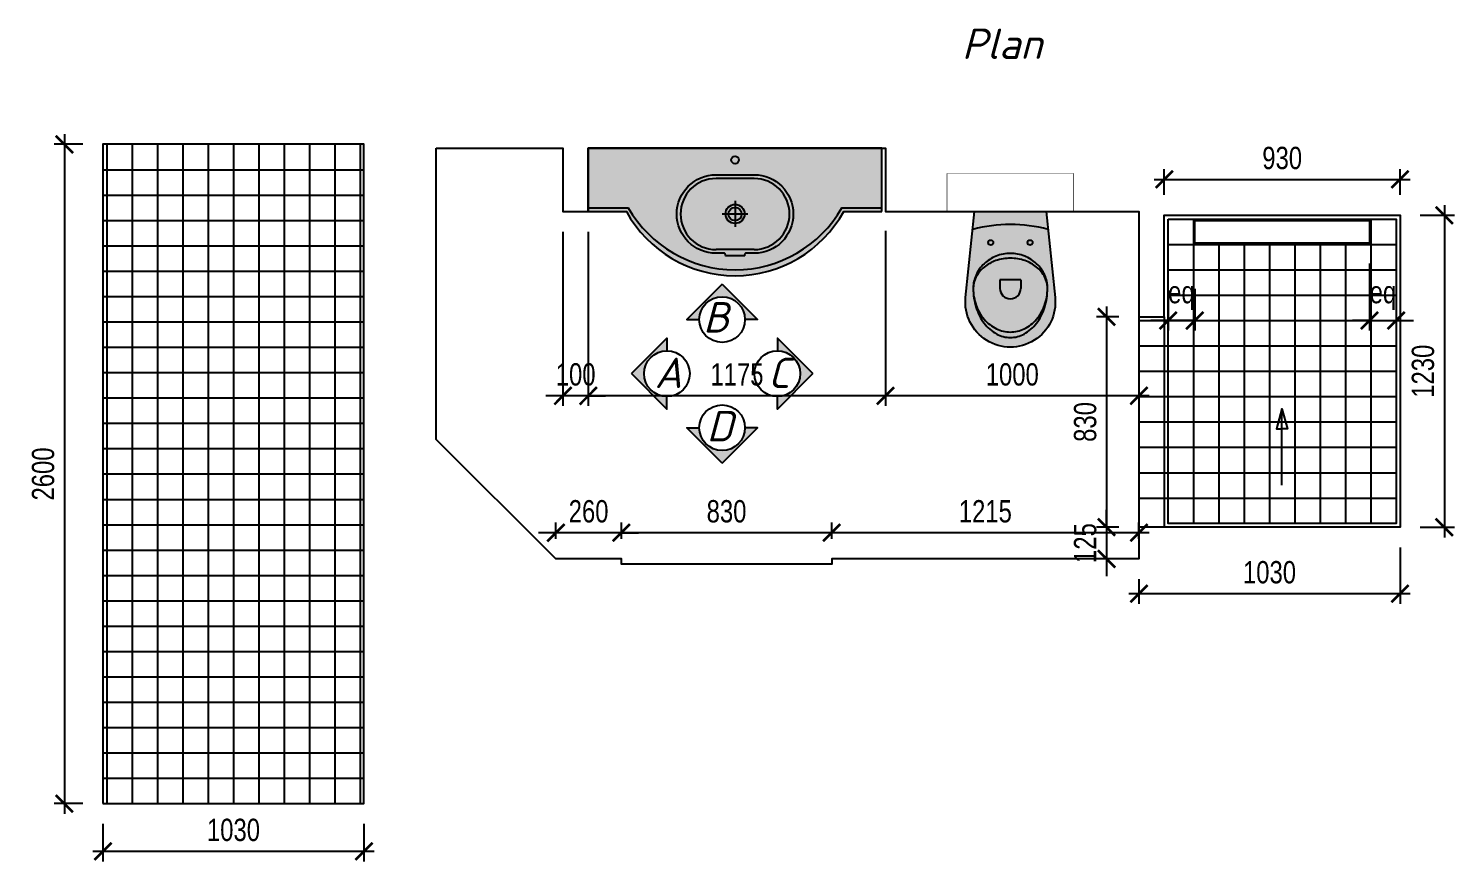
# Model space of a CAD drawing. Header units: metres. Extents: x -577923 to -19598, y 119734 to 247764.
# Drawn here: x -562295 to -556668, y 232312 to 235596 of the extents above; entities that cross this region are included whole.
import ezdxf

# ---------------------------------------------------------------- set-up
doc = ezdxf.new("R2010")
doc.units = ezdxf.units.M
for name, color, linetype in [('dim', 4, 'Continuous'), ('explication', 164, 'Continuous'), ('furniture', 34, 'Continuous'), ('k', 1, 'Continuous'), ('Sanitari', 144, 'Continuous'), ('wall', 5, 'Continuous')]:
    doc.layers.add(name, color=color, linetype=linetype)
doc.styles.add('ISO', font='isocpeui.ttf')
doc.styles.add('KOTE', font='romrust.shx', dxfattribs={"width": 0.8})
doc.dimstyles.new('scale 40', dxfattribs={"dimscale": 40, "dimtxt": 2.2, "dimasz": 1.7, "dimexe": 1, "dimexo": 2, "dimgap": 1, "dimtad": 1, "dimdec": 0, "dimzin": 9, "dimdsep": 46, "dimtxsty": 'KOTE', "dimblk": 'ARCHTICK', "dimcen": 0, "dimdle": 1, "dimclrd": 4, "dimclre": 4, "dimclrt": 3, "dimadec": 0, "dimazin": 0, "dimtfac": 0.6666666666666667, "dimtdec": 0, "dimtix": 1, "dimtmove": 2, "dimatfit": 0, "dimfxl": 1, "dimtvp": 1, "dimtolj": 1, "dimarcsym": 0})

# ---------------------------------------------------------------- blocks, each defined once
blk = doc.blocks.new('_ArchTick')
at = {"color": 0, "linetype": 'ByBlock', "const_width": 0.15}
blk.add_lwpolyline([(-0.5, -0.5), (0.5, 0.5)], dxfattribs=at)
blk = doc.blocks.new('*D861')
at = {"layer": 'Defpoints', "color": 0, "linetype": 'ByBlock', "transparency": 16777216}
for p in [(-559125.4359867505, 233608.0680131546), (-559125.4359867505, 233504.5602650983), (-557912.9359867503, 233504.5602650983)]:
    blk.add_point(p, dxfattribs=at)
at = {"layer": 'explication', "color": 4, "linetype": 'ByBlock', "lineweight": -2, "transparency": 16777216}
for p, q in [((-559125.4359867505, 233584.5602650983), (-559125.4359867505, 233648.0680131546)), ((-557912.9359867503, 233584.5602650983), (-557912.9359867503, 233648.0680131546)), ((-557872.9359867503, 233608.0680131546), (-559165.4359867505, 233608.0680131546))]:
    blk.add_line(p, q, dxfattribs=at)
at = {"layer": 'explication', "color": 4, "linetype": 'ByBlock', "lineweight": -2, "transparency": 16777216, "xscale": 68, "yscale": 68, "zscale": 68, "rotation": 180}
blk.add_blockref('_ArchTick', (-559125.4359867505, 233608.0680131546), dxfattribs=at)
at = {"layer": 'explication', "color": 4, "linetype": 'ByBlock', "lineweight": -2, "transparency": 16777216, "xscale": 68, "yscale": 68, "zscale": 68}
blk.add_blockref('_ArchTick', (-557912.9359867503, 233608.0680131546), dxfattribs=at)
at = {"layer": 'explication', "color": 3, "linetype": 'ByBlock', "transparency": 16777216, "insert": (-558519.1859867504, 233692.0680131546), "char_height": 88, "attachment_point": 5, "style": 'KOTE'}
blk.add_mtext('\\A1;1215', dxfattribs=at)
blk = doc.blocks.new('*D862')
at = {"layer": 'Defpoints', "color": 0, "linetype": 'ByBlock', "transparency": 16777216}
for p in [(-560214.0146305133, 233608.0680131546), (-560214.0146305133, 233504.5602650987), (-559955.4359867505, 233504.5602650983)]:
    blk.add_point(p, dxfattribs=at)
at = {"layer": 'explication', "color": 4, "linetype": 'ByBlock', "lineweight": -2, "transparency": 16777216}
for p, q in [((-560214.0146305133, 233584.5602650987), (-560214.0146305133, 233648.0680131546)), ((-559955.4359867505, 233584.5602650983), (-559955.4359867505, 233648.0680131546)), ((-560214.0146305133, 233608.0680131546), (-560282.0146305133, 233608.0680131546)), ((-559955.4359867505, 233608.0680131546), (-560214.0146305133, 233608.0680131546)), ((-559955.4359867505, 233608.0680131546), (-559887.4359867505, 233608.0680131546))]:
    blk.add_line(p, q, dxfattribs=at)
at = {"layer": 'explication', "color": 4, "linetype": 'ByBlock', "lineweight": -2, "transparency": 16777216, "xscale": 68, "yscale": 68, "zscale": 68}
blk.add_blockref('_ArchTick', (-560214.0146305133, 233608.0680131546), dxfattribs=at)
at = {"layer": 'explication', "color": 4, "linetype": 'ByBlock', "lineweight": -2, "transparency": 16777216, "xscale": 68, "yscale": 68, "zscale": 68, "rotation": 180}
blk.add_blockref('_ArchTick', (-559955.4359867505, 233608.0680131546), dxfattribs=at)
at = {"layer": 'explication', "color": 3, "linetype": 'ByBlock', "transparency": 16777216, "insert": (-560084.7253086319, 233692.0680131546), "char_height": 88, "attachment_point": 5, "style": 'KOTE'}
blk.add_mtext('\\A1;260', dxfattribs=at)
blk = doc.blocks.new('v1')
h = blk.add_hatch(color=254)
edge = h.paths.add_edge_path()
edge.add_line((-141.2295361775541, 0), (141.2295361775541, 0))
edge.add_line((141.2295361775541, 0), (176.545235257594, -339.1144103210827))
edge.add_arc((1.506471226232064e-12, -357.5000000000016), 177.5000000000007, -185.94540578263604, 5.945405782872172, ccw=False)
edge.add_line((-176.5452352576667, -339.1144103218103), (-141.2295361775541, 0))
at = {"color": 0}
for p, q in [((41.18985294940103, -270.0315676880418), (-41.18985294940103, -270.0315676880418)), ((-41.18985294940103, -270.0315676880418), (-41.18985294940103, -303.1903332884831)), ((41.18985294940103, -270.0315676880418), (41.18985294940103, -303.1903332884831))]:
    blk.add_line(p, q, dxfattribs=at)
blk.add_lwpolyline([(-141.2295361775541, 0), (141.2295361775541, 0), (176.545235257594, -339.1144103210827, -1.109549002513165), (-176.5452352576667, -339.1144103218103), (-141.2295361775541, 0)], format="xyb", dxfattribs=at)
for centre in [(-77.5, -122.5582073826372), (77.5, -122.5582073826372)]:
    blk.add_circle(centre, 9.947200409575089, dxfattribs=at)
for centre, radius, start, end in [((0, -614.8948798956553), 563.729073253548, 74.71238364092518, 105.2876163590748), ((0, -321.5362715695665), 155.9326406641413, 90, 111.2447868397267), ((0, -321.5362715695665), 155.9326406641413, 90, 111.2447868397267), ((0, -321.5362715695665), 155.9326406641434, 68.75521316027326, 90), ((0, -321.5362715695665), 155.9326406641434, 68.75521316027326, 90), ((-25.74962041127765, -315.4263451534061), 123.7461391524589, 128.9942446180475, 152.9049781086216), ((-8.871953586442032, -306.8303915804427), 138.4414233351832, 133.1854104519385, 156.1872793382448), ((-8.871953586442032, -306.8303915804427), 138.4414233351832, 133.1854104519385, 156.1872793382448), ((-3.486560963950978, -312.5681794092816), 146.3106458423381, 111.2447868397267, 133.1854104519385), ((-3.486560963950978, -312.5681794092816), 146.3106458423381, 111.2447868397267, 133.1854104519385), ((-10.15652318441425, -334.6861720145826), 148.5268899854906, 108.5391167752095, 128.9942446180475), ((0, -364.9720899612439), 180.4704619377249, 90, 108.5391167752095), ((0, -364.9720899612294), 180.4704619377112, 71.46088322479049, 90), ((3.486560963949159, -312.5681794092816), 146.3106458423402, 46.81458954806148, 68.75521316027326), ((3.486560963949159, -312.5681794092816), 146.3106458423402, 46.81458954806148, 68.75521316027326), ((10.15652318441971, -334.686172014568), 148.526889985479, 51.0057553819525, 71.46088322479049), ((8.871953586443851, -306.8303915804427), 138.4414233351806, 23.81272066175519, 46.81458954806148), ((8.871953586443851, -306.8303915804427), 138.4414233351806, 23.81272066175519, 46.81458954806148), ((25.74962041127583, -315.4263451534061), 123.7461391524615, 27.09502189137838, 51.0057553819525), ((-17.2364215879079, -303.1390030998737), 129.2986297871492, 156.1872793382448, 180), ((-17.2364215879079, -303.1390030998737), 129.2986297871497, 156.1872793382448, 180), ((-49.76633747674896, -303.1390030998737), 96.7687138983083, 152.9049781086216, 180), ((17.23642158790972, -303.1390030998737), 129.2986297871467, 0, 23.81272066175519), ((17.23642158790972, -303.1390030998737), 129.2986297871467, 0, 23.81272066175519), ((49.76633747674532, -303.1390030998737), 96.76871389831007, 0, 27.09502189137838), ((109.3081426942172, -303.1390030998737), 255.8431940692732, 180, 197.3785158979381), ((55.23619285209861, -303.1390030998737), 201.7712442271561, 180, 199.4203411238345), ((55.23619285209861, -303.1390030998737), 201.7712442271561, 180, 199.4203411238345), ((0, -303.1903332884831), 41.18985294940126, 180, 0), ((-109.3081426942208, -303.1390030998737), 255.8431940692776, 342.6214841020619, 0), ((-55.23619285210043, -303.1390030998737), 201.7712442271568, 340.5796588761655, 0), ((-55.23619285210043, -303.1390030998737), 201.7712442271563, 340.5796588761655, 0), ((28.22334698163286, -312.6625085217529), 173.1287758010238, 199.4203411238345, 220.4025118899), ((28.22334698163286, -312.6625085217529), 173.1287758010238, 199.4203411238345, 220.4025118899), ((55.66044385161877, -319.9290836713481), 199.6294733535757, 197.3785158979381, 217.0737690507537), ((-28.22334698163468, -312.6625085217529), 173.1287758010254, 319.5974881101, 340.5796588761655), ((-28.22334698163468, -312.6625085217529), 173.1287758010254, 319.5974881101, 340.5796588761655), ((-55.66044385162422, -319.9290836713481), 199.6294733535794, 322.9262309492463, 342.6214841020619), ((11.01245436612226, -327.3114273667597), 150.5277659131773, 220.4025118899, 244.0498485270039), ((11.01245436612226, -327.3114273667597), 150.5277659131773, 220.4025118899, 244.0498485270039), ((21.62407606023589, -345.6460996881215), 156.9698994546542, 217.0737690507537, 241.2680065637724), ((-21.62407606023407, -345.6460996881215), 156.9698994546501, 298.7319934362276, 322.9262309492463), ((-11.01245436612226, -327.3114273667597), 150.5277659131767, 295.9501514729961, 319.5974881101), ((-11.01245436612226, -327.3114273667597), 150.5277659131767, 295.9501514729961, 319.5974881101), ((0, -349.9402513975219), 125.3615618255362, 244.0498485270039, 270), ((0, -349.9402513975219), 125.3615618255362, 244.0498485270039, 270), ((0, -385.0909773136373), 111.986579920071, 241.2680065637724, 270), ((0, -349.9402513975219), 125.3615618255364, 270, 295.9501514729961), ((0, -349.9402513975219), 125.3615618255364, 270, 295.9501514729961), ((0, -385.0909773136373), 111.9865799200681, 270, 298.7319934362276)]:
    blk.add_arc(centre, radius, start, end, dxfattribs=at)
blk = doc.blocks.new('*D875')
at = {"layer": 'Defpoints', "color": 0, "linetype": 'ByBlock', "transparency": 16777216}
for p in [(-556882.9359867503, 234859.8903509886), (-556882.9359867503, 233629.8903509885), (-556708.0274577516, 233629.8903509885)]:
    blk.add_point(p, dxfattribs=at)
at = {"layer": 'explication', "color": 4, "linetype": 'ByBlock', "lineweight": -2, "transparency": 16777216}
for p, q in [((-556802.9359867503, 234859.8903509886), (-556668.0274577516, 234859.8903509886)), ((-556708.0274577516, 234899.8903509886), (-556708.0274577516, 233589.8903509885)), ((-556802.9359867503, 233629.8903509885), (-556668.0274577516, 233629.8903509885))]:
    blk.add_line(p, q, dxfattribs=at)
at = {"layer": 'explication', "color": 4, "linetype": 'ByBlock', "lineweight": -2, "transparency": 16777216, "xscale": 68, "yscale": 68, "zscale": 68}
for p, rotation in [((-556708.0274577516, 234859.8903509886), 90), ((-556708.0274577516, 233629.8903509885), 270)]:
    blk.add_blockref('_ArchTick', p, dxfattribs=dict(at, rotation=rotation))
at = {"layer": 'explication', "color": 3, "linetype": 'ByBlock', "transparency": 16777216, "insert": (-556792.0274577516, 234244.8903509885), "char_height": 88, "attachment_point": 5, "rotation": 90, "style": 'KOTE'}
blk.add_mtext('\\A1;1230', dxfattribs=at)
blk = doc.blocks.new('*D876')
at = {"layer": 'Defpoints', "color": 0, "linetype": 'ByBlock', "transparency": 16777216}
for p in [(-556882.9359867503, 235001.3178940817), (-557812.9359867503, 234859.8903509886), (-556882.9359867503, 234859.8903509886)]:
    blk.add_point(p, dxfattribs=at)
at = {"layer": 'explication', "color": 4, "linetype": 'ByBlock', "lineweight": -2, "transparency": 16777216}
for p, q in [((-557812.9359867503, 234939.8903509886), (-557812.9359867503, 235041.3178940817)), ((-556882.9359867503, 234939.8903509886), (-556882.9359867503, 235041.3178940817)), ((-557852.9359867503, 235001.3178940817), (-556842.9359867503, 235001.3178940817))]:
    blk.add_line(p, q, dxfattribs=at)
at = {"layer": 'explication', "color": 4, "linetype": 'ByBlock', "lineweight": -2, "transparency": 16777216, "xscale": 68, "yscale": 68, "zscale": 68, "rotation": 180}
blk.add_blockref('_ArchTick', (-557812.9359867503, 235001.3178940817), dxfattribs=at)
at = {"layer": 'explication', "color": 4, "linetype": 'ByBlock', "lineweight": -2, "transparency": 16777216, "xscale": 68, "yscale": 68, "zscale": 68}
blk.add_blockref('_ArchTick', (-556882.9359867503, 235001.3178940817), dxfattribs=at)
at = {"layer": 'explication', "color": 3, "linetype": 'ByBlock', "transparency": 16777216, "insert": (-557347.9359867503, 235085.3178940817), "char_height": 88, "attachment_point": 5, "style": 'KOTE'}
blk.add_mtext('\\A1;930', dxfattribs=at)
blk = doc.blocks.new('*D877')
at = {"layer": 'Defpoints', "color": 0, "linetype": 'ByBlock', "transparency": 16777216}
for p in [(-556882.9359867503, 233629.8903509885), (-557912.9359852691, 233504.5602650983), (-556882.9359867503, 233367.7646491312)]:
    blk.add_point(p, dxfattribs=at)
at = {"layer": 'explication', "color": 4, "linetype": 'ByBlock', "lineweight": -2, "transparency": 16777216}
for p, q in [((-556882.9359867503, 233549.8903509885), (-556882.9359867503, 233327.7646491312)), ((-557912.9359852691, 233424.5602650983), (-557912.9359852691, 233327.7646491312)), ((-557952.9359852691, 233367.7646491312), (-556842.9359867503, 233367.7646491312))]:
    blk.add_line(p, q, dxfattribs=at)
at = {"layer": 'explication', "color": 4, "linetype": 'ByBlock', "lineweight": -2, "transparency": 16777216, "xscale": 68, "yscale": 68, "zscale": 68, "rotation": 180}
blk.add_blockref('_ArchTick', (-557912.9359852691, 233367.7646491312), dxfattribs=at)
at = {"layer": 'explication', "color": 4, "linetype": 'ByBlock', "lineweight": -2, "transparency": 16777216, "xscale": 68, "yscale": 68, "zscale": 68}
blk.add_blockref('_ArchTick', (-556882.9359867503, 233367.7646491312), dxfattribs=at)
at = {"layer": 'explication', "color": 3, "linetype": 'ByBlock', "transparency": 16777216, "insert": (-557397.9359860097, 233451.7646491312), "char_height": 88, "attachment_point": 5, "style": 'KOTE'}
blk.add_mtext('\\A1;1030', dxfattribs=at)
blk = doc.blocks.new('*D878')
at = {"layer": 'Defpoints', "color": 0, "linetype": 'ByBlock', "transparency": 16777216}
for p in [(-558912.9359867501, 234878.8960561381), (-557912.9359852691, 234874.8768182524), (-558912.9359867501, 234147.8795732065)]:
    blk.add_point(p, dxfattribs=at)
at = {"layer": 'explication', "color": 4, "linetype": 'ByBlock', "lineweight": -2, "transparency": 16777216}
for p, q in [((-558912.9359867501, 234798.8960561381), (-558912.9359867501, 234107.8795732065)), ((-557912.9359852691, 234794.8768182524), (-557912.9359852691, 234107.8795732065)), ((-557872.9359852691, 234147.8795732065), (-558952.9359867501, 234147.8795732065))]:
    blk.add_line(p, q, dxfattribs=at)
at = {"layer": 'explication', "color": 4, "linetype": 'ByBlock', "lineweight": -2, "transparency": 16777216, "xscale": 68, "yscale": 68, "zscale": 68, "rotation": 180}
blk.add_blockref('_ArchTick', (-558912.9359867501, 234147.8795732065), dxfattribs=at)
at = {"layer": 'explication', "color": 4, "linetype": 'ByBlock', "lineweight": -2, "transparency": 16777216, "xscale": 68, "yscale": 68, "zscale": 68}
blk.add_blockref('_ArchTick', (-557912.9359852691, 234147.8795732065), dxfattribs=at)
at = {"layer": 'explication', "color": 3, "linetype": 'ByBlock', "transparency": 16777216, "insert": (-558412.9359860097, 234231.8795732065), "char_height": 88, "attachment_point": 5, "style": 'KOTE'}
blk.add_mtext('\\A1;1000', dxfattribs=at)
blk = doc.blocks.new('*D879')
at = {"layer": 'Defpoints', "color": 0, "linetype": 'ByBlock', "transparency": 16777216}
for p in [(-560085.7660726403, 234874.8903509886), (-558912.9359867501, 234874.890350988), (-560085.7660726403, 234147.8931059435)]:
    blk.add_point(p, dxfattribs=at)
at = {"layer": 'explication', "color": 4, "linetype": 'ByBlock', "lineweight": -2, "transparency": 16777216}
for p, q in [((-560085.7660726403, 234794.8903509886), (-560085.7660726403, 234107.8931059435)), ((-558912.9359867501, 234794.890350988), (-558912.9359867501, 234107.8931059435)), ((-558872.9359867501, 234147.8931059435), (-560125.7660726403, 234147.8931059435))]:
    blk.add_line(p, q, dxfattribs=at)
at = {"layer": 'explication', "color": 4, "linetype": 'ByBlock', "lineweight": -2, "transparency": 16777216, "xscale": 68, "yscale": 68, "zscale": 68, "rotation": 180}
blk.add_blockref('_ArchTick', (-560085.7660726403, 234147.8931059435), dxfattribs=at)
at = {"layer": 'explication', "color": 4, "linetype": 'ByBlock', "lineweight": -2, "transparency": 16777216, "xscale": 68, "yscale": 68, "zscale": 68}
blk.add_blockref('_ArchTick', (-558912.9359867501, 234147.8931059435), dxfattribs=at)
at = {"layer": 'explication', "color": 3, "linetype": 'ByBlock', "transparency": 16777216, "insert": (-559499.3510296952, 234231.8931059435), "char_height": 88, "attachment_point": 5, "style": 'KOTE'}
blk.add_mtext('\\A1;1175', dxfattribs=at)
blk = doc.blocks.new('*D880')
at = {"layer": 'Defpoints', "color": 0, "linetype": 'ByBlock', "transparency": 16777216}
for p in [(-560185.7660726404, 234874.8903509886), (-560085.7660726403, 234874.8903509886), (-560185.7660726404, 234147.8795732065)]:
    blk.add_point(p, dxfattribs=at)
at = {"layer": 'explication', "color": 4, "linetype": 'ByBlock', "lineweight": -2, "transparency": 16777216}
for p, q in [((-560185.7660726404, 234794.8903509886), (-560185.7660726404, 234107.8795732065)), ((-560085.7660726403, 234794.8903509886), (-560085.7660726403, 234107.8795732065)), ((-560185.7660726404, 234147.8795732065), (-560253.7660726404, 234147.8795732065)), ((-560085.7660726403, 234147.8795732065), (-560185.7660726404, 234147.8795732065)), ((-560085.7660726403, 234147.8795732065), (-560017.7660726403, 234147.8795732065))]:
    blk.add_line(p, q, dxfattribs=at)
at = {"layer": 'explication', "color": 4, "linetype": 'ByBlock', "lineweight": -2, "transparency": 16777216, "xscale": 68, "yscale": 68, "zscale": 68}
blk.add_blockref('_ArchTick', (-560185.7660726404, 234147.8795732065), dxfattribs=at)
at = {"layer": 'explication', "color": 4, "linetype": 'ByBlock', "lineweight": -2, "transparency": 16777216, "xscale": 68, "yscale": 68, "zscale": 68, "rotation": 180}
blk.add_blockref('_ArchTick', (-560085.7660726403, 234147.8795732065), dxfattribs=at)
at = {"layer": 'explication', "color": 3, "linetype": 'ByBlock', "transparency": 16777216, "insert": (-560135.7660726404, 234231.8795732065), "char_height": 88, "attachment_point": 5, "style": 'KOTE'}
blk.add_mtext('\\A1;100', dxfattribs=at)
blk = doc.blocks.new('*D881')
at = {"layer": 'Defpoints', "color": 0, "linetype": 'ByBlock', "transparency": 16777216}
for p in [(-557912.9359852691, 233629.9025211906), (-558040.9886475303, 233504.5602650983), (-557912.9359867503, 233504.5602650983)]:
    blk.add_point(p, dxfattribs=at)
at = {"layer": 'explication', "color": 4, "linetype": 'ByBlock', "lineweight": -2, "transparency": 16777216}
for p, q in [((-558040.9886475303, 233629.9025211906), (-558040.9886475303, 233697.9025211906)), ((-557992.9359852691, 233629.9025211906), (-558080.9886475303, 233629.9025211906)), ((-558040.9886475303, 233629.9025211906), (-558040.9886475303, 233504.5602650983)), ((-557992.9359867503, 233504.5602650983), (-558080.9886475303, 233504.5602650983)), ((-558040.9886475303, 233504.5602650983), (-558040.9886475303, 233436.5602650983))]:
    blk.add_line(p, q, dxfattribs=at)
at = {"layer": 'explication', "color": 4, "linetype": 'ByBlock', "lineweight": -2, "transparency": 16777216, "xscale": 68, "yscale": 68, "zscale": 68}
for p, rotation in [((-558040.9886475303, 233629.9025211906), 270), ((-558040.9886475303, 233504.5602650983), 90)]:
    blk.add_blockref('_ArchTick', p, dxfattribs=dict(at, rotation=rotation))
at = {"layer": 'explication', "color": 3, "linetype": 'ByBlock', "transparency": 16777216, "insert": (-558124.9886475303, 233567.2313931444), "char_height": 88, "attachment_point": 5, "rotation": 90, "style": 'KOTE'}
blk.add_mtext('\\A1;125', dxfattribs=at)
blk = doc.blocks.new('*D882')
at = {"layer": 'Defpoints', "color": 0, "linetype": 'ByBlock', "transparency": 16777216}
for p in [(-559955.4359867505, 233608.0680131546), (-559955.4359867505, 233504.5602650983), (-559125.4359867505, 233504.5602650983)]:
    blk.add_point(p, dxfattribs=at)
at = {"layer": 'explication', "color": 4, "linetype": 'ByBlock', "lineweight": -2, "transparency": 16777216}
for p, q in [((-559955.4359867505, 233584.5602650983), (-559955.4359867505, 233648.0680131546)), ((-559125.4359867505, 233584.5602650983), (-559125.4359867505, 233648.0680131546)), ((-559085.4359867505, 233608.0680131546), (-559995.4359867505, 233608.0680131546))]:
    blk.add_line(p, q, dxfattribs=at)
at = {"layer": 'explication', "color": 4, "linetype": 'ByBlock', "lineweight": -2, "transparency": 16777216, "xscale": 68, "yscale": 68, "zscale": 68, "rotation": 180}
blk.add_blockref('_ArchTick', (-559955.4359867505, 233608.0680131546), dxfattribs=at)
at = {"layer": 'explication', "color": 4, "linetype": 'ByBlock', "lineweight": -2, "transparency": 16777216, "xscale": 68, "yscale": 68, "zscale": 68}
blk.add_blockref('_ArchTick', (-559125.4359867505, 233608.0680131546), dxfattribs=at)
at = {"layer": 'explication', "color": 3, "linetype": 'ByBlock', "transparency": 16777216, "insert": (-559540.4359867505, 233692.0680131546), "char_height": 88, "attachment_point": 5, "style": 'KOTE'}
blk.add_mtext('\\A1;830', dxfattribs=at)
blk = doc.blocks.new('*D884')
at = {"layer": 'Defpoints', "color": 0, "linetype": 'ByBlock', "transparency": 16777216}
for p in [(-562000.9904159057, 232539.714147067), (-560970.9904159057, 232539.714147067), (-560970.9904159057, 232351.6943567997)]:
    blk.add_point(p, dxfattribs=at)
at = {"layer": 'dim', "color": 4, "linetype": 'ByBlock', "lineweight": -2, "transparency": 16777216}
for p, q in [((-562000.9904159057, 232459.714147067), (-562000.9904159057, 232311.6943567997)), ((-560970.9904159057, 232459.714147067), (-560970.9904159057, 232311.6943567997)), ((-562040.9904159057, 232351.6943567997), (-560930.9904159057, 232351.6943567997))]:
    blk.add_line(p, q, dxfattribs=at)
at = {"layer": 'dim', "color": 4, "linetype": 'ByBlock', "lineweight": -2, "transparency": 16777216, "xscale": 68, "yscale": 68, "zscale": 68, "rotation": 180}
blk.add_blockref('_ArchTick', (-562000.9904159057, 232351.6943567997), dxfattribs=at)
at = {"layer": 'dim', "color": 4, "linetype": 'ByBlock', "lineweight": -2, "transparency": 16777216, "xscale": 68, "yscale": 68, "zscale": 68}
blk.add_blockref('_ArchTick', (-560970.9904159057, 232351.6943567997), dxfattribs=at)
at = {"layer": 'dim', "color": 3, "linetype": 'ByBlock', "transparency": 16777216, "insert": (-561485.9904159057, 232435.6943567997), "char_height": 88, "attachment_point": 5, "style": 'KOTE'}
blk.add_mtext('\\A1;1030', dxfattribs=at)
blk = doc.blocks.new('*D888')
at = {"layer": 'Defpoints', "color": 0, "linetype": 'ByBlock', "transparency": 16777216}
for p in [(-562000.9904159057, 235139.7141470671), (-562152.9734170544, 232539.714147067), (-562000.9904159057, 232539.714147067)]:
    blk.add_point(p, dxfattribs=at)
at = {"layer": 'dim', "color": 4, "linetype": 'ByBlock', "lineweight": -2, "transparency": 16777216}
for p, q in [((-562080.9904159057, 235139.7141470671), (-562192.9734170544, 235139.7141470671)), ((-562152.9734170544, 235179.7141470671), (-562152.9734170544, 232499.714147067)), ((-562080.9904159057, 232539.714147067), (-562192.9734170544, 232539.714147067))]:
    blk.add_line(p, q, dxfattribs=at)
at = {"layer": 'dim', "color": 4, "linetype": 'ByBlock', "lineweight": -2, "transparency": 16777216, "xscale": 68, "yscale": 68, "zscale": 68}
for p, rotation in [((-562152.9734170544, 235139.7141470671), 90), ((-562152.9734170544, 232539.714147067), 270)]:
    blk.add_blockref('_ArchTick', p, dxfattribs=dict(at, rotation=rotation))
at = {"layer": 'dim', "color": 3, "linetype": 'ByBlock', "transparency": 16777216, "insert": (-562236.9734170544, 233839.714147067), "char_height": 88, "attachment_point": 5, "rotation": 90, "style": 'KOTE'}
blk.add_mtext('\\A1;2600', dxfattribs=at)
blk = doc.blocks.new('*D930')
at = {"layer": 'Defpoints', "color": 0, "linetype": 'ByBlock', "transparency": 16777216}
for p in [(-557912.9359852691, 234459.8903509886), (-558040.9886475303, 233629.8903509885), (-557912.9359867503, 233629.8903509885)]:
    blk.add_point(p, dxfattribs=at)
at = {"layer": 'explication', "color": 4, "linetype": 'ByBlock', "lineweight": -2, "transparency": 16777216}
for p, q in [((-558040.9886475303, 234499.8903509886), (-558040.9886475303, 233589.8903509885)), ((-557992.9359852691, 234459.8903509886), (-558080.9886475303, 234459.8903509886)), ((-557992.9359867503, 233629.8903509885), (-558080.9886475303, 233629.8903509885))]:
    blk.add_line(p, q, dxfattribs=at)
at = {"layer": 'explication', "color": 4, "linetype": 'ByBlock', "lineweight": -2, "transparency": 16777216, "xscale": 68, "yscale": 68, "zscale": 68}
for p, rotation in [((-558040.9886475303, 234459.8903509886), 90), ((-558040.9886475303, 233629.8903509885), 270)]:
    blk.add_blockref('_ArchTick', p, dxfattribs=dict(at, rotation=rotation))
at = {"layer": 'explication', "color": 3, "linetype": 'ByBlock', "transparency": 16777216, "insert": (-558124.9886475303, 234044.8903509885), "char_height": 88, "attachment_point": 5, "rotation": 90, "style": 'KOTE'}
blk.add_mtext('\\A1;830', dxfattribs=at)
blk = doc.blocks.new('*D936')
at = {"layer": 'Defpoints', "color": 0, "linetype": 'ByBlock', "transparency": 16777216}
for p in [(-557002.9359867503, 234749.8903509886), (-556897.9359867503, 234644.8903509886), (-556897.9359867503, 234444.8903509885)]:
    blk.add_point(p, dxfattribs=at)
at = {"layer": 'explication', "color": 4, "linetype": 'ByBlock', "lineweight": -2, "transparency": 16777216}
for p, q in [((-557002.9359867503, 234669.8903509886), (-557002.9359867503, 234404.8903509885)), ((-556897.9359867503, 234564.8903509886), (-556897.9359867503, 234404.8903509885)), ((-557002.9359867503, 234444.8903509885), (-557070.9359867503, 234444.8903509885)), ((-557002.9359867503, 234444.8903509885), (-556897.9359867503, 234444.8903509885)), ((-556897.9359867503, 234444.8903509885), (-556829.9359867503, 234444.8903509885))]:
    blk.add_line(p, q, dxfattribs=at)
at = {"layer": 'explication', "color": 4, "linetype": 'ByBlock', "lineweight": -2, "transparency": 16777216, "xscale": 68, "yscale": 68, "zscale": 68}
blk.add_blockref('_ArchTick', (-557002.9359867503, 234444.8903509885), dxfattribs=at)
at = {"layer": 'explication', "color": 4, "linetype": 'ByBlock', "lineweight": -2, "transparency": 16777216, "xscale": 68, "yscale": 68, "zscale": 68, "rotation": 180}
blk.add_blockref('_ArchTick', (-556897.9359867503, 234444.8903509885), dxfattribs=at)
at = {"layer": 'explication', "color": 3, "linetype": 'ByBlock', "transparency": 16777216, "insert": (-556950.4359867503, 234543.5570176552), "char_height": 88, "attachment_point": 5, "style": 'KOTE'}
blk.add_mtext('\\A1;eq', dxfattribs=at)
blk = doc.blocks.new('*D937')
at = {"layer": 'Defpoints', "color": 0, "linetype": 'ByBlock', "transparency": 16777216}
for p in [(-557797.9359867503, 234644.8903509886), (-557692.9359867503, 234649.8903509886), (-557797.9359867503, 234444.8903509886)]:
    blk.add_point(p, dxfattribs=at)
at = {"layer": 'explication', "color": 4, "linetype": 'ByBlock', "lineweight": -2, "transparency": 16777216}
for p, q in [((-557797.9359867503, 234564.8903509886), (-557797.9359867503, 234404.8903509886)), ((-557692.9359867503, 234569.8903509886), (-557692.9359867503, 234404.8903509886)), ((-557797.9359867503, 234444.8903509886), (-557865.9359867503, 234444.8903509886)), ((-557692.9359867503, 234444.8903509886), (-557797.9359867503, 234444.8903509886)), ((-557692.9359867503, 234444.8903509886), (-557624.9359867503, 234444.8903509886))]:
    blk.add_line(p, q, dxfattribs=at)
at = {"layer": 'explication', "color": 4, "linetype": 'ByBlock', "lineweight": -2, "transparency": 16777216, "xscale": 68, "yscale": 68, "zscale": 68}
blk.add_blockref('_ArchTick', (-557797.9359867503, 234444.8903509886), dxfattribs=at)
at = {"layer": 'explication', "color": 4, "linetype": 'ByBlock', "lineweight": -2, "transparency": 16777216, "xscale": 68, "yscale": 68, "zscale": 68, "rotation": 180}
blk.add_blockref('_ArchTick', (-557692.9359867503, 234444.8903509886), dxfattribs=at)
at = {"layer": 'explication', "color": 3, "linetype": 'ByBlock', "transparency": 16777216, "insert": (-557745.4359867503, 234543.5570176553), "char_height": 88, "attachment_point": 5, "style": 'KOTE'}
blk.add_mtext('\\A1;eq', dxfattribs=at)

msp = doc.modelspace()

# ---------------------------------------------------------------- hatches: boundary and pattern name
at = {"linetype": 'ByBlock'}
for points in [[(-559697.6300069785, 234448.6009668192), (-559647.856455478, 234448.6009668192, -1), (-559467.7308291198, 234448.6009668192), (-559417.9572776192, 234448.6009668192), (-559557.7936422988, 234588.4373314987)], [(-559915.5441454228, 234235.3753942082), (-559775.707780743, 234095.5390295285), (-559775.707780743, 234145.3125810291, -0.4142135623730481), (-559865.7705939221, 234235.3753942082, -0.4142135623730481), (-559775.707780743, 234325.4382073873), (-559775.707780743, 234375.2117588879)], [(-559339.8795038548, 234375.2117588878), (-559339.8795038548, 234325.4382073873, -0.4142135623730481), (-559249.8166906757, 234235.3753942082, -0.4142135623730481), (-559339.8795038548, 234145.3125810291), (-559339.8795038548, 234095.5390295284), (-559200.0431391752, 234235.3753942082)], [(-559557.7936422989, 233882.3134569176), (-559417.9572776192, 234022.1498215972), (-559467.7308291198, 234022.1498215972, -1), (-559647.856455478, 234022.1498215972), (-559697.6300069784, 234022.1498215972)]]:
    msp.add_hatch(color=0, dxfattribs=at).paths.add_polyline_path(points)
at = {"layer": 'furniture', "linetype": 'ByBlock'}
h = msp.add_hatch(color=254, dxfattribs=at)
edge = h.paths.add_edge_path()
edge.add_line((-558927.9359867505, 234874.8903509887), (-558927.9359867508, 235124.8903509883))
edge.add_line((-558927.9359867508, 235124.8903509883), (-560085.7660726403, 235124.8903509886))
edge.add_line((-560085.7660726403, 235124.8903509886), (-560085.7660726403, 234874.8903509887))
edge.add_line((-560085.7660726403, 234874.8903509887), (-559935.7660726403, 234874.8903509888))
edge.add_arc((-559506.8510296954, 235111.3097457909), 489.7573320563981, 208.863699698823, 331.1363003011654)
edge.add_line((-559077.9359867505, 234874.8903509887), (-558927.9359867505, 234874.8903509887))

# ---------------------------------------------------------------- linework, layer by layer
for p, q in [((-559431.8510296954, 235004.8903509881), (-559581.8510296954, 235004.8903509881)), ((-559431.8510296954, 234724.8903509881), (-559581.8510296954, 234724.8903509881))]:
    msp.add_line(p, q)
at = {"color": 4}
for p, q in [((-559506.8510296954, 234916.3240669881), (-559506.8510296954, 234813.9153149881)), ((-559455.8759936953, 234864.8903509881), (-559557.8260656953, 234864.8903509881))]:
    msp.add_line(p, q, dxfattribs=at)
msp.add_lwpolyline([(-558927.9359867505, 234874.8903509887), (-558927.9359867508, 235124.8903509883), (-560085.7660726403, 235124.8903509886), (-560085.7660726403, 234874.8903509887), (-559935.7660726403, 234874.8903509888, 0.590648291360737), (-559077.9359867505, 234874.8903509887), (-558927.9359867505, 234874.8903509887)], format="xyb")
msp.add_lwpolyline([(-559581.8510296954, 235019.8903509881), (-559431.8510296954, 235019.8903509881, -1), (-559431.8510296954, 234709.8903509881), (-559465.0711622924, 234709.8903509881, 0.3639702342662106), (-559468.0255855514, 234707.4112955211), (-559468.9146066275, 234702.3694064551, -0.3639702342662116), (-559471.8690298866, 234699.8903509881), (-559541.833029504, 234699.8903509881, -0.3639702342662064), (-559544.7874527631, 234702.3694064551), (-559545.6764738392, 234707.4112955211, 0.363970234266188), (-559548.6308970982, 234709.8903509881), (-559581.8510296954, 234709.8903509881, -1)], format="xyb", close=True)
at = {"color": 0, "linetype": 'ByBlock'}
for points in [[(-559557.7936422989, 234588.4373314988), (-559697.6300069785, 234448.6009668192), (-559647.856455478, 234448.6009668192)], [(-559557.7936422989, 234588.4373314988), (-559417.9572776193, 234448.6009668192), (-559467.7308291198, 234448.6009668192)], [(-559915.5441454226, 234235.3753942082), (-559775.707780743, 234375.2117588878), (-559775.707780743, 234325.4382073873)], [(-559200.0431391752, 234235.3753942082), (-559339.8795038548, 234375.2117588878), (-559339.8795038548, 234325.4382073873)], [(-559915.5441454226, 234235.3753942082), (-559775.707780743, 234095.5390295285), (-559775.707780743, 234145.3125810291)], [(-559200.0431391752, 234235.3753942082), (-559339.8795038548, 234095.5390295285), (-559339.8795038548, 234145.3125810291)], [(-559557.7936422989, 233882.3134569176), (-559697.6300069785, 234022.1498215972), (-559647.856455478, 234022.1498215972)], [(-559557.7936422989, 233882.3134569176), (-559417.9572776193, 234022.1498215972), (-559467.7308291198, 234022.1498215972)]]:
    msp.add_lwpolyline(points, dxfattribs=at)
for centre, radius in [((-559506.8510296954, 235078.1365342459), 15), ((-559506.8510296954, 234865.1196909881), 37.5), ((-559506.8510296954, 234864.8903509881), 26)]:
    msp.add_circle(centre, radius)
for centre in [(-559557.7936422989, 234448.6009668192), (-559775.707780743, 234235.3753942082), (-559339.8795038548, 234235.3753942082), (-559557.7936422989, 234022.1498215972)]:
    msp.add_circle(centre, 90.06281317910901, dxfattribs=at)
for centre, start, end in [((-559581.8510296954, 234864.8903509881), 90, 270), ((-559431.8510296954, 234864.8903509881), 270, 90)]:
    msp.add_arc(centre, 140, start, end)
at = {"layer": 'explication', "color": 8, "linetype": 'ByBlock'}
for p, q in [((-561985.9904159057, 235139.7141470671), (-561985.9904159057, 232539.714147067)), ((-561885.9904159057, 235139.7141470671), (-561885.9904159057, 232539.714147067)), ((-561785.9904159057, 235139.7141470671), (-561785.9904159057, 232539.714147067)), ((-561685.9904159057, 235139.7141470671), (-561685.9904159057, 232539.714147067)), ((-561585.9904159057, 235139.7141470671), (-561585.9904159057, 232539.714147067)), ((-561485.9904159057, 235139.7141470671), (-561485.9904159057, 232539.714147067)), ((-561385.9904159057, 235139.7141470671), (-561385.9904159057, 232539.714147067)), ((-561285.9904159057, 235139.7141470671), (-561285.9904159057, 232539.714147067)), ((-561185.9904159057, 235139.7141470671), (-561185.9904159057, 232539.714147067)), ((-561085.9904159057, 235139.7141470671), (-561085.9904159057, 232539.714147067)), ((-560985.9904159057, 235139.7141470671), (-560985.9904159057, 232539.714147067)), ((-562000.9904159057, 235039.714147067), (-560970.9904159057, 235039.714147067)), ((-562000.9904159057, 234939.714147067), (-560970.9904159057, 234939.714147067)), ((-562000.9904159057, 234839.714147067), (-560970.9904159057, 234839.714147067)), ((-557697.9359867503, 234844.8903509886), (-557697.9359867503, 233644.8903509885)), ((-556997.9359867503, 234844.8903509886), (-556997.9359867503, 233644.8903509885)), ((-562000.9904159057, 234739.714147067), (-560970.9904159057, 234739.714147067)), ((-557797.9359867503, 234744.8903509886), (-556897.9359867503, 234744.8903509886)), ((-557597.9359867503, 234744.8903509886), (-557597.9359867503, 233644.8903509885)), ((-557497.9359867503, 234744.8903509886), (-557497.9359867503, 233644.8903509885)), ((-557397.9359867503, 234744.8903509886), (-557397.9359867503, 233644.8903509885)), ((-557297.9359867503, 234744.8903509886), (-557297.9359867503, 233644.8903509885)), ((-557197.9359867503, 234744.8903509886), (-557197.9359867503, 233644.8903509885)), ((-557097.9359867503, 234744.8903509886), (-557097.9359867503, 233644.8903509885)), ((-562000.9904159057, 234639.714147067), (-560970.9904159057, 234639.714147067)), ((-557797.9359867503, 234644.8903509886), (-556897.9359867503, 234644.8903509886)), ((-562000.9904159057, 234539.714147067), (-560970.9904159057, 234539.714147067)), ((-557797.9359867503, 234544.8903509886), (-556897.9359867503, 234544.8903509886)), ((-562000.9904159057, 234439.714147067), (-560970.9904159057, 234439.714147067)), ((-557912.9359852691, 234444.8903509886), (-556897.9359867503, 234444.8903509886)), ((-562000.9904159057, 234339.714147067), (-560970.9904159057, 234339.714147067)), ((-557912.9359852691, 234344.8903509886), (-556897.9359867503, 234344.8903509886)), ((-562000.9904159057, 234239.714147067), (-560970.9904159057, 234239.714147067)), ((-557912.9359852691, 234244.8903509886), (-556897.9359867503, 234244.8903509886)), ((-562000.9904159057, 234139.714147067), (-560970.9904159057, 234139.714147067)), ((-557912.9359852691, 234144.8903509886), (-556897.9359867503, 234144.8903509886)), ((-562000.9904159057, 234039.714147067), (-560970.9904159057, 234039.714147067)), ((-557912.9359852691, 234044.8903509886), (-556897.9359867503, 234044.8903509886)), ((-562000.9904159057, 233939.714147067), (-560970.9904159057, 233939.714147067)), ((-557912.9359852691, 233944.8903509886), (-556897.9359867503, 233944.8903509886)), ((-562000.9904159057, 233839.714147067), (-560970.9904159057, 233839.714147067)), ((-557912.9359852691, 233844.8903509886), (-556897.9359867503, 233844.8903509886)), ((-562000.9904159057, 233739.714147067), (-560970.9904159057, 233739.714147067)), ((-557912.9359852691, 233744.8903509886), (-556897.9359867503, 233744.8903509886)), ((-562000.9904159057, 233639.714147067), (-560970.9904159057, 233639.714147067)), ((-562000.9904159057, 233539.714147067), (-560970.9904159057, 233539.714147067)), ((-562000.9904159057, 233439.714147067), (-560970.9904159057, 233439.714147067)), ((-562000.9904159057, 233339.714147067), (-560970.9904159057, 233339.714147067)), ((-562000.9904159057, 233239.714147067), (-560970.9904159057, 233239.714147067)), ((-562000.9904159057, 233139.714147067), (-560970.9904159057, 233139.714147067)), ((-562000.9904159057, 233039.714147067), (-560970.9904159057, 233039.714147067)), ((-562000.9904159057, 232939.714147067), (-560970.9904159057, 232939.714147067)), ((-562000.9904159057, 232839.714147067), (-560970.9904159057, 232839.714147067)), ((-562000.9904159057, 232739.714147067), (-560970.9904159057, 232739.714147067)), ((-562000.9904159057, 232639.714147067), (-560970.9904159057, 232639.714147067))]:
    msp.add_line(p, q, dxfattribs=at)
at = {"layer": 'explication', "color": 40, "linetype": 'ByBlock'}
for p, q in [((-557912.9359852691, 234459.9025211907), (-557912.9359852691, 233629.9025211906)), ((-557812.9359867503, 234459.8903509886), (-557812.9359867503, 233629.8903509885))]:
    msp.add_line(p, q, dxfattribs=at)
at = {"layer": 'explication', "color": 8, "linetype": 'ByBlock'}
for points in [[(-557797.9359867503, 234844.8903509886), (-556897.9359867503, 234844.8903509886), (-556897.9359867503, 233644.8903509885), (-557797.9359867503, 233644.8903509885)], [(-557692.9359867503, 234839.8903509886), (-557002.9359867503, 234839.8903509886), (-557002.9359867503, 234749.8903509886), (-557692.9359867503, 234749.8903509886)]]:
    msp.add_lwpolyline(points, close=True, dxfattribs=at)
at = {"layer": 'k', "color": 30}
msp.add_lwpolyline([(-560085.7660726403, 234889.8903509887), (-559927.9204867829, 234889.8903509888, 0.5816186469614468), (-559085.2431501255, 234889.8903509887), (-558927.9359867505, 234889.8903509887)], format="xyb", dxfattribs=at)
at = {"layer": 'Sanitari', "const_width": 2}
msp.add_lwpolyline([(-558670.435987101, 235024.8835846201), (-558170.435987101, 235024.8835846201), (-558170.435987101, 234874.8835846201), (-558670.435987101, 234874.8835846201), (-558670.435987101, 235024.8835846201)], dxfattribs=at)
at = {"layer": 'wall', "linetype": 'ByBlock'}
msp.add_lwpolyline([(-562000.9904159057, 232539.714147067), (-560970.9904159057, 232539.714147067), (-560970.9904159057, 235139.7141470671), (-562000.9904159057, 235139.7141470671), (-562000.9904159057, 232539.714147067)], dxfattribs=at)
at = {"layer": 'wall', "color": 5, "linetype": 'ByBlock'}
for points in [[(-560685.7155663013, 235124.8903509887), (-560185.7660726404, 235124.8903509886), (-560185.7660726404, 234874.8903509886), (-560085.7660726402, 234874.8903509886), (-560085.7660726401, 235124.8903509886), (-558912.9359867502, 235124.8903509883), (-558912.9359867501, 234874.890350988), (-557912.9359852691, 234874.8768182524), (-557912.9359867503, 234459.8903509886), (-557812.9359867503, 234459.8903509886), (-557812.9359867503, 234859.8903509886), (-556882.9359867503, 234859.8903509886), (-556882.9359867503, 233629.8903509885), (-557912.9359867503, 233629.8903509885), (-557912.9359867503, 233504.5602650983), (-559125.4359867505, 233504.5602650983), (-559125.4359867505, 233484.5602650983), (-559955.4359867505, 233484.5602650983), (-559955.4359867505, 233504.5602650983), (-560214.0146305133, 233504.5602650987), (-560685.7660726404, 233976.311707226), (-560685.7155663013, 235124.8903509887)], [(-557348.6585336137, 233795.8838285108), (-557348.6585336137, 234096.2565849337), (-557369.7833366758, 234017.4177466059), (-557348.6585336137, 234017.4177466059)], [(-557348.6585336137, 233795.8838285108), (-557348.6585336137, 234096.2565849337), (-557327.5337305515, 234017.4177466059), (-557348.6585336137, 234017.4177466059)]]:
    msp.add_lwpolyline(points, dxfattribs=at)

# ---------------------------------------------------------------- block references
at = {"layer": 'Sanitari'}
msp.add_blockref('v1', (-558420.435987101, 234874.8835846202), dxfattribs=at)

# ---------------------------------------------------------------- texts
at = {"color": 0, "linetype": 'ByBlock', "char_height": 120, "width": 155.4582713033888, "style": 'ISO'}
for s, insert, attachment_point in [('B', (-559530.6313961936, 234517.5246104805), 3), ('A', (-559824.3591023564, 234298.541057441), 1), ('C', (-559291.2281822414, 234298.541057441), 3), ('D', (-559515.4898637509, 233968.3677103787), 9)]:
    msp.add_mtext(s, dxfattribs=dict(at, insert=insert, attachment_point=attachment_point))
at = {"layer": 'explication', "linetype": 'ByBlock', "insert": (-558294.6435569278, 235596.2433530922), "char_height": 120, "width": 155.4582713033888, "attachment_point": 3, "style": 'ISO'}
msp.add_mtext('Plan', dxfattribs=at)

# ---------------------------------------------------------------- dimensions: what is measured, and where the dimension line sits
at = {"layer": 'dim', "color": 1, "linetype": 'ByBlock'}
dim = msp.add_linear_dim(base=(-562152.9734170544, 232539.714147067), p1=(-562000.9904159057, 235139.7141470671), p2=(-562000.9904159057, 232539.714147067), angle=90, dimstyle='scale 40', override={"dimrnd": 5}, dxfattribs=at)
dim.commit()
dim.dimension.update_dxf_attribs({"geometry": '*D888', "text_midpoint": (-562236.9734170544, 233839.714147067)})
dim = msp.add_linear_dim(base=(-560970.9904159057, 232351.6943567997), p1=(-562000.9904159057, 232539.714147067), p2=(-560970.9904159057, 232539.714147067), dimstyle='scale 40', override={"dimrnd": 5}, dxfattribs=at)
dim.commit()
dim.dimension.update_dxf_attribs({"geometry": '*D884', "text_midpoint": (-561485.9904159057, 232435.6943567997)})
at = {"layer": 'explication', "color": 1, "linetype": 'ByBlock'}
for base, p1, p2, picture, middle in [((-556882.9359867503, 235001.3178940817), (-557812.9359867503, 234859.8903509886), (-556882.9359867503, 234859.8903509886), '*D876', (-557347.9359867503, 235085.3178940817)), ((-560185.7660726404, 234147.8795732065), (-560085.7660726403, 234874.8903509886), (-560185.7660726404, 234874.8903509886), '*D880', (-560135.7660726404, 234231.8795732065)), ((-560085.7660726403, 234147.8931059435), (-558912.9359867501, 234874.890350988), (-560085.7660726403, 234874.8903509886), '*D879', (-559499.3510296952, 234231.8931059435)), ((-558912.9359867501, 234147.8795732065), (-557912.9359852691, 234874.8768182524), (-558912.9359867501, 234878.8960561381), '*D878', (-558412.9359860097, 234231.8795732065)), ((-560214.0146305133, 233608.0680131546), (-559955.4359867505, 233504.5602650983), (-560214.0146305133, 233504.5602650987), '*D862', (-560084.7253086319, 233692.0680131546)), ((-559955.4359867505, 233608.0680131546), (-559125.4359867505, 233504.5602650983), (-559955.4359867505, 233504.5602650983), '*D882', (-559540.4359867505, 233692.0680131546)), ((-559125.4359867505, 233608.0680131546), (-557912.9359867503, 233504.5602650983), (-559125.4359867505, 233504.5602650983), '*D861', (-558519.1859867504, 233692.0680131546)), ((-556882.9359867503, 233367.7646491312), (-557912.9359852691, 233504.5602650983), (-556882.9359867503, 233629.8903509885), '*D877', (-557397.9359860097, 233451.7646491312))]:
    dim = msp.add_linear_dim(base=base, p1=p1, p2=p2, dimstyle='scale 40', override={"dimrnd": 5}, dxfattribs=at)
    dim.commit()
    dim.dimension.update_dxf_attribs({"geometry": picture, "text_midpoint": middle})
for base, p1, p2, picture, middle in [((-556708.0274577516, 233629.8903509885), (-556882.9359867503, 234859.8903509886), (-556882.9359867503, 233629.8903509885), '*D875', (-556792.0274577516, 234244.8903509885)), ((-558040.9886475303, 233629.8903509885), (-557912.9359852691, 234459.8903509886), (-557912.9359867503, 233629.8903509885), '*D930', (-558124.9886475303, 234044.8903509885)), ((-558040.9886475303, 233504.5602650983), (-557912.9359852691, 233629.9025211906), (-557912.9359867503, 233504.5602650983), '*D881', (-558124.9886475303, 233567.2313931444))]:
    dim = msp.add_linear_dim(base=base, p1=p1, p2=p2, angle=90, dimstyle='scale 40', override={"dimrnd": 5}, dxfattribs=at)
    dim.commit()
    dim.dimension.update_dxf_attribs({"geometry": picture, "text_midpoint": middle})
dim = msp.add_linear_dim(base=(-556897.9359867503, 234444.8903509885), p1=(-557002.9359867503, 234749.8903509886), p2=(-556897.9359867503, 234644.8903509886), text='eq', dimstyle='scale 40', override={"dimrnd": 5}, dxfattribs=at)
dim.commit()
dim.dimension.update_dxf_attribs({"geometry": '*D936', "text_midpoint": (-556950.4359867503, 234543.5570176552)})
dim = msp.add_linear_dim(base=(-557797.9359867503, 234444.8903509886), p1=(-557692.9359867503, 234649.8903509886), p2=(-557797.9359867503, 234644.8903509886), angle=180, text='eq', dimstyle='scale 40', override={"dimrnd": 5}, dxfattribs=at)
dim.commit()
dim.dimension.update_dxf_attribs({"geometry": '*D937', "text_midpoint": (-557745.4359867503, 234543.5570176553)})

doc.saveas('drawing.dxf')
